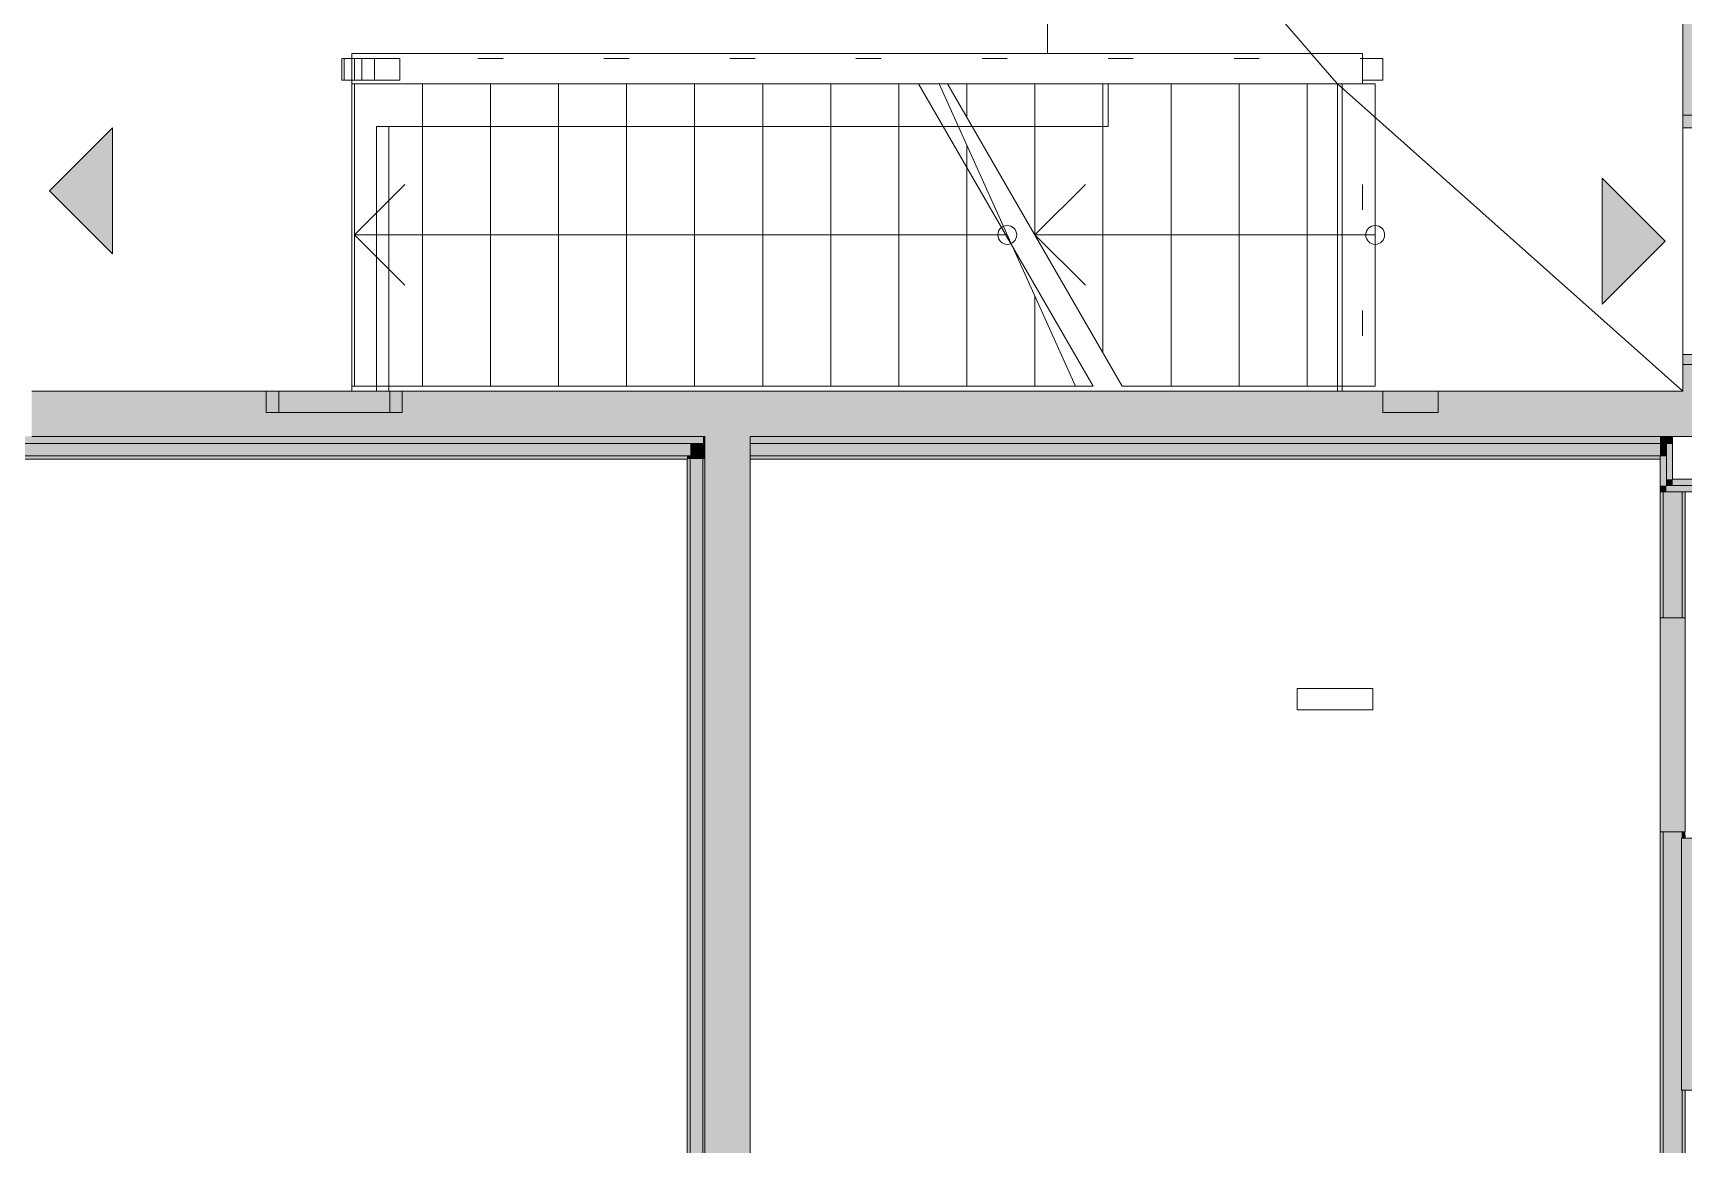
# Model space of a CAD drawing. Header units: metres. Extents: x -3 to 171, y -23 to 41.
# Drawn here: x 140.22 to 146.77, y 23.7 to 28.11 of the extents above; entities that cross this region are included whole.
import ezdxf

# ---------------------------------------------------------------- set-up
doc = ezdxf.new("R2010")
doc.units = ezdxf.units.M
doc.header["$MEASUREMENT"] = 0
doc.set_wipeout_variables(frame=1)
doc.linetypes.add('UNSICHTBAR', pattern=[0.4, 0, -0.4])
doc.linetypes.add('Wipeout_Contour', pattern=[1, 0, -1])
for name, color, linetype in [('120 Wand Innen tragend', 7, 'Continuous'), ('130 Wand Innen', 7, 'Continuous'), ('150 Stütze', 7, 'Continuous'), ('170 Schachtwände', 7, 'Continuous'), ('230 Decke abgehaengt', 7, 'Continuous'), ('410 Treppe', 7, 'Continuous'), ('450 Absturzsicherung', 7, 'Continuous'), ('815 Raumbegrenzung', 7, 'Continuous'), ('905 VP Beschriftung Übersicht.Übersicht', 7, 'Continuous')]:
    doc.layers.add(name, color=color, linetype=linetype)
doc.linetypes.add('Grenze Grundstück', pattern='A,0,[1,415_260415_PP_VA_1_7 1 DG1.Shx,S=0.00031746,R=0,X=0,Y=0],-0.04,0', length=0.04)

# ---------------------------------------------------------------- blocks, each defined once
blk = doc.blocks.new('Dachfläche_3_2', base_point=(145.4128, 26.6852))
at = {"layer": '410 Treppe', "color": 7, "linetype": 'Grenze Grundstück', "lineweight": 13, "ltscale": 200, "flags": 128}
for points in [[(144.4842, 27.9252), (145.4128, 27.9252)], [(144.4842, 27.7352), (144.4842, 27.9252)], [(145.4128, 27.9252), (145.4128, 26.6852)], [(141.6302, 27.7352), (141.5819, 27.7352)], [(141.5819, 27.7352), (141.5819, 26.6852)], [(141.6302, 27.7352), (144.4842, 27.7352)], [(141.6302, 26.6852), (141.6302, 27.7352)], [(141.5819, 26.6852), (141.6302, 26.6852)], [(145.4128, 26.6852), (141.6302, 26.6852)]]:
    blk.add_lwpolyline(points, dxfattribs=at)
blk = doc.blocks.new('Decke_11_2', base_point=(144.2442, 27.9052))
at = {"layer": '230 Decke abgehaengt', "color": 8, "linetype": 'Grenze Grundstück', "lineweight": 13, "ltscale": 200, "flags": 128}
blk.add_lwpolyline([(144.2442, 27.9052), (145.3942, 27.9052), (145.3942, 26.6852), (146.7642, 26.6852), (146.7642, 29.2352), (144.2442, 29.2352)], close=True, dxfattribs=at)
blk = doc.blocks.new('Decke_18_2', base_point=(145.3542, 27.9202))
at = {"layer": '410 Treppe', "color": 255, "linetype": 'Continuous', "lineweight": 0, "flags": 128}
blk.add_lwpolyline([(145.3542, 27.9202), (145.5442, 27.9202), (145.5742, 27.9202), (145.5742, 28.0052), (145.3542, 28.0052)], close=True, dxfattribs=at)
blk = doc.blocks.new('Decke_19_2', base_point=(145.2342, 25.4202))
at = {"layer": '410 Treppe', "color": 255, "linetype": 'Continuous', "lineweight": 0, "flags": 128}
blk.add_lwpolyline([(145.2342, 25.4202), (145.4242, 25.4202), (145.5342, 25.4202), (145.5342, 25.5052), (145.2342, 25.5052)], close=True, dxfattribs=at)
blk = doc.blocks.new('Decke_20_2', base_point=(145.5742, 26.6852))
at = {"layer": '410 Treppe', "color": 255, "linetype": 'Continuous', "lineweight": 0, "flags": 128}
blk.add_lwpolyline([(145.5742, 26.6852), (145.7642, 26.6852), (145.7942, 26.6852), (145.7942, 26.6002), (145.5742, 26.6002)], close=True, dxfattribs=at)
blk = doc.blocks.new('Decke_23_2', base_point=(145.4442, 27.9202))
at = {"layer": '410 Treppe', "color": 255, "linetype": 'Continuous', "lineweight": 0, "flags": 128}
blk.add_lwpolyline([(145.4442, 27.9202), (145.4642, 27.9202), (145.4942, 27.9202), (145.4942, 27.9627), (145.4442, 27.9627)], close=True, dxfattribs=at)
blk = doc.blocks.new('Decke_24_2', base_point=(145.3942, 27.9202))
at = {"layer": '410 Treppe', "color": 255, "linetype": 'Continuous', "lineweight": 0, "flags": 128}
blk.add_lwpolyline([(145.3942, 27.9202), (145.4942, 27.9202), (145.4942, 28.0052), (145.3942, 28.0052)], close=True, dxfattribs=at)
blk = doc.blocks.new('Wand_23_2', base_point=(139.9642, 26.4152))
at = {"layer": '120 Wand Innen tragend', "linetype": 'Continuous', "lineweight": 0, "true_color": 0x000000}
for points in [[(142.8842, 26.6852), (140.2142, 26.6852), (140.2142, 26.5052), (142.8842, 26.5052)], [(143.0642, 26.6852), (142.8842, 26.6852), (142.8842, 26.5052), (143.0642, 26.5052)], [(143.0642, 26.5052), (146.6742, 26.5052), (146.6742, 26.6852), (143.0642, 26.6852)], [(142.8267, 26.4777), (140.0267, 26.4777), (140.0267, 26.4277), (142.8267, 26.4277)], [(142.8767, 26.4777), (142.8267, 26.4777), (142.8267, 26.4277), (142.8767, 26.4277)], [(143.0642, 26.4277), (146.6742, 26.4277), (146.6742, 26.4777), (143.0642, 26.4777)], [(146.6992, 26.4277), (146.6992, 26.4777), (146.6742, 26.4777), (146.6742, 26.4277)], [(142.8142, 26.4277), (139.9767, 26.4277), (139.9767, 26.4152), (142.8142, 26.4152)], [(142.8267, 26.4277), (142.8142, 26.4277), (142.8142, 26.4152), (142.8267, 26.4152)], [(143.0642, 26.4152), (146.6742, 26.4152), (146.6742, 26.4277), (143.0642, 26.4277)]]:
    blk.add_hatch(color=18, dxfattribs=at).paths.add_polyline_path(points)
at = {"layer": '120 Wand Innen tragend', "linetype": 'Continuous', "lineweight": 0, "true_color": 0xffffff}
for points in [[(142.8767, 26.5052), (140.0475, 26.5052), (140.0342, 26.4908), (140.0342, 26.4777), (142.8767, 26.4777)], [(142.8842, 26.5052), (142.8767, 26.5052), (142.8767, 26.4777), (142.8842, 26.4777)], [(143.0642, 26.4777), (146.6742, 26.4777), (146.6742, 26.5052), (143.0642, 26.5052)], [(146.6992, 26.4777), (146.6992, 26.5052), (146.6742, 26.5052), (146.6742, 26.4777)], [(146.7242, 26.4777), (146.7242, 26.5052), (146.6992, 26.5052), (146.6992, 26.4777)]]:
    blk.add_hatch(color=7, dxfattribs=at).paths.add_polyline_path(points)
at = {"layer": '120 Wand Innen tragend', "color": 7, "linetype": 'Continuous', "lineweight": 13}
for p, q in [((140.0342, 26.4777), (142.8767, 26.4777)), ((142.8767, 26.4777), (142.8767, 26.4277)), ((143.0642, 26.4777), (146.6742, 26.4777)), ((140.0267, 26.4277), (142.8267, 26.4277)), ((142.8267, 26.4277), (142.8267, 26.4152)), ((143.0642, 26.4277), (146.6742, 26.4277))]:
    blk.add_line(p, q, dxfattribs=at)
at = {"layer": '120 Wand Innen tragend', "color": 7, "linetype": 'Continuous', "lineweight": 18}
for p, q in [((140.2142, 26.5052), (142.8842, 26.5052)), ((142.8842, 26.5052), (142.8842, 26.4777)), ((143.0642, 26.4777), (143.0642, 26.5052)), ((143.0642, 26.5052), (146.6742, 26.5052)), ((143.0642, 26.4277), (143.0642, 26.4777)), ((143.0642, 26.4152), (143.0642, 26.4277))]:
    blk.add_line(p, q, dxfattribs=at)
at = {"layer": '120 Wand Innen tragend', "color": 7, "linetype": 'Continuous', "lineweight": 18, "flags": 128}
blk.add_lwpolyline([(146.6742, 26.6852), (140.2142, 26.6852)], dxfattribs=at)
at = {"layer": '120 Wand Innen tragend', "color": 7, "linetype": 'Continuous', "lineweight": 13, "flags": 128}
for points in [[(139.9642, 26.4152), (142.8142, 26.4152)], [(143.0642, 26.4152), (146.6742, 26.4152)], [(146.6742, 26.4152), (146.6742, 26.4277)]]:
    blk.add_lwpolyline(points, dxfattribs=at)
at = {"layer": '170 Schachtwände', "color": 7, "linetype": 'Continuous', "lineweight": 13}
for p, q in [((146.6742, 26.4777), (146.6992, 26.4777)), ((146.6992, 26.4777), (146.7242, 26.4777)), ((146.6742, 26.4277), (146.6992, 26.4277))]:
    blk.add_line(p, q, dxfattribs=at)
at = {"layer": '170 Schachtwände', "color": 7, "linetype": 'Continuous', "lineweight": 18}
for p, q in [((146.6992, 26.4277), (146.6992, 26.4777)), ((146.7242, 26.4777), (146.7242, 26.5052))]:
    blk.add_line(p, q, dxfattribs=at)
blk = doc.blocks.new('Metall Zargentür Typ3 27[3]_2', base_point=(133.3792, 35.4602))
at = {"layer": '120 Wand Innen tragend', "linetype": 'Continuous', "lineweight": 0, "true_color": 0xffffff}
for points in [[(147.0142, 27.7802), (146.7642, 27.7802), (146.7642, 27.7302), (147.0142, 27.7302)], [(146.7642, 26.7902), (147.0142, 26.7902), (147.0142, 26.8302), (146.7642, 26.8302)]]:
    blk.add_hatch(color=7, dxfattribs=at).paths.add_polyline_path(points)
at = {"layer": '120 Wand Innen tragend', "color": 7, "linetype": 'UNSICHTBAR', "lineweight": 13}
for p, q in [((146.7642, 26.7902), (146.7642, 27.7802)), ((147.0142, 26.7902), (147.0142, 27.7802))]:
    blk.add_line(p, q, dxfattribs=at)
at = {"layer": '120 Wand Innen tragend', "color": 7, "linetype": 'Continuous', "lineweight": 13}
for p, q in [((146.7642, 27.7302), (146.7642, 27.7802)), ((146.7642, 27.7802), (147.0142, 27.7802)), ((146.9442, 27.7802), (146.9517, 27.7802)), ((146.9442, 27.7802), (146.9517, 27.7802)), ((146.9517, 27.7802), (147.0017, 27.7802)), ((146.9517, 27.7802), (147.0017, 27.7802)), ((147.0017, 27.7802), (147.0142, 27.7802)), ((147.0017, 27.7802), (147.0142, 27.7802)), ((147.0142, 27.7802), (147.0142, 27.7302)), ((147.0142, 27.7302), (146.7642, 27.7302)), ((146.7642, 26.7902), (146.7642, 26.8302)), ((146.7642, 26.8302), (147.0142, 26.8302)), ((147.0142, 26.7902), (146.7642, 26.7902)), ((146.9442, 26.7902), (146.9517, 26.7902)), ((146.9442, 26.7902), (146.9517, 26.7902)), ((146.9517, 26.7902), (147.0017, 26.7902)), ((146.9517, 26.7902), (147.0017, 26.7902)), ((147.0017, 26.7902), (147.0142, 26.7902)), ((147.0017, 26.7902), (147.0142, 26.7902)), ((147.0142, 26.8302), (147.0142, 26.7902))]:
    blk.add_line(p, q, dxfattribs=at)
at = {"layer": '120 Wand Innen tragend', "color": 7, "linetype": 'Continuous', "lineweight": 18}
for p, q in [((146.7642, 27.7802), (146.9442, 27.7802)), ((146.7642, 27.7802), (146.9442, 27.7802)), ((146.7642, 26.7902), (146.9442, 26.7902)), ((146.7642, 26.7902), (146.9442, 26.7902))]:
    blk.add_line(p, q, dxfattribs=at)
at = {"layer": '120 Wand Innen tragend', "color": 8, "linetype": 'Continuous', "lineweight": 0}
blk.add_line((147.0142, 27.7452), (147.9442, 27.7452), dxfattribs=at)
blk.add_arc((147.0142, 27.7452), 0.93, 270, 0, dxfattribs=at)
blk = doc.blocks.new('Wand_24_2', base_point=(147.0142, 26.5052))
at = {"layer": '120 Wand Innen tragend', "linetype": 'Continuous', "lineweight": 0, "true_color": 0x000000}
for points in [[(146.7642, 27.7802), (146.9442, 27.7802), (146.9442, 29.2352), (146.7642, 29.2352)], [(146.9517, 29.2352), (146.9517, 27.7802), (147.0017, 27.7802), (147.0017, 29.2352)], [(147.0017, 29.2352), (147.0017, 27.7802), (147.0142, 27.7802), (147.0142, 29.2352)], [(146.7642, 26.6852), (146.9442, 26.6852), (146.9442, 26.7902), (146.7642, 26.7902)], [(146.9517, 26.5502), (147.0017, 26.5142), (147.0017, 26.7902), (146.9517, 26.7902)], [(147.0017, 26.5142), (147.0142, 26.5052), (147.0142, 26.7902), (147.0017, 26.7902)], [(146.7642, 26.5052), (146.9442, 26.5052), (146.9442, 26.5556), (146.7642, 26.6852)], [(146.7642, 26.6852), (146.9442, 26.5556), (146.9442, 26.6852)], [(147.0017, 26.5142), (146.9517, 26.5502), (146.9517, 26.5052), (147.0017, 26.5052)], [(147.0017, 26.5142), (147.0017, 26.5052), (147.0142, 26.5052)]]:
    blk.add_hatch(color=18, dxfattribs=at).paths.add_polyline_path(points)
at = {"layer": '120 Wand Innen tragend', "linetype": 'Continuous', "lineweight": 0, "true_color": 0xffffff}
for points in [[(146.9442, 29.2352), (146.9442, 27.7802), (146.9517, 27.7802), (146.9517, 29.2352)], [(146.9442, 26.5556), (146.9517, 26.5502), (146.9517, 26.7902), (146.9442, 26.7902)], [(146.9517, 26.5502), (146.9442, 26.5556), (146.9442, 26.5052), (146.9517, 26.5052)]]:
    blk.add_hatch(color=7, dxfattribs=at).paths.add_polyline_path(points)
at = {"layer": '120 Wand Innen tragend', "color": 7, "linetype": 'Continuous', "lineweight": 18}
for p, q in [((146.9442, 27.7802), (146.9442, 29.2352)), ((146.7642, 27.7802), (146.9442, 27.7802)), ((146.7642, 26.7902), (146.9442, 26.7902)), ((146.9442, 26.6852), (146.9442, 26.7902)), ((146.9442, 26.5556), (146.9442, 26.6852)), ((146.9442, 26.5556), (146.9442, 26.5052))]:
    blk.add_line(p, q, dxfattribs=at)
at = {"layer": '120 Wand Innen tragend', "color": 7, "linetype": 'Continuous', "lineweight": 13}
for p, q in [((146.9517, 27.7802), (146.9517, 29.2352)), ((147.0017, 27.7802), (147.0017, 29.2352)), ((146.9442, 27.7802), (146.9517, 27.7802)), ((146.9517, 27.7802), (147.0017, 27.7802)), ((147.0017, 27.7802), (147.0142, 27.7802)), ((146.9442, 26.7902), (146.9517, 26.7902)), ((146.9517, 26.5502), (146.9517, 26.7902)), ((146.9517, 26.7902), (147.0017, 26.7902)), ((147.0017, 26.5142), (147.0017, 26.7902)), ((147.0017, 26.7902), (147.0142, 26.7902)), ((146.9517, 26.5502), (146.9517, 26.5052)), ((147.0017, 26.5142), (147.0017, 26.5052))]:
    blk.add_line(p, q, dxfattribs=at)
at = {"layer": '120 Wand Innen tragend', "color": 7, "linetype": 'Continuous', "lineweight": 18, "flags": 128}
for points in [[(146.7642, 29.2352), (146.7642, 27.7802)], [(146.7642, 26.7902), (146.7642, 26.6852)], [(146.9442, 26.5052), (146.7642, 26.5052)]]:
    blk.add_lwpolyline(points, dxfattribs=at)
at = {"layer": '120 Wand Innen tragend', "color": 7, "linetype": 'Continuous', "lineweight": 13, "flags": 128}
for points in [[(146.9517, 29.2352), (146.9442, 29.2352)], [(147.0017, 29.2352), (146.9517, 29.2352)], [(147.0142, 29.2352), (147.0017, 29.2352)], [(147.0142, 27.7802), (147.0142, 29.2352)], [(147.0142, 26.5052), (147.0142, 26.7902)], [(146.9517, 26.5052), (146.9442, 26.5052)], [(147.0017, 26.5052), (146.9517, 26.5052)], [(147.0142, 26.5052), (147.0017, 26.5052)]]:
    blk.add_lwpolyline(points, dxfattribs=at)
at = {"layer": '120 Wand Innen tragend', "color": 7, "linetype": 'Continuous', "lineweight": 13}
blk.add_blockref('Metall Zargentür Typ3 27[3]_2', (133.3792, 35.4602), dxfattribs=at)
blk = doc.blocks.new('Wand_25_2', base_point=(142.8142, 20.4602))
at = {"layer": '120 Wand Innen tragend', "linetype": 'Continuous', "lineweight": 0, "true_color": 0xffffff}
for points in [[(142.8842, 26.4777), (142.8767, 26.4777), (142.8767, 26.4277), (142.8842, 26.4277)], [(142.8842, 26.4277), (142.8767, 26.4277), (142.8767, 26.4152), (142.8842, 26.4152)], [(142.8767, 26.4152), (142.8767, 20.7702), (142.8842, 20.7702), (142.8842, 26.4152)]]:
    blk.add_hatch(color=7, dxfattribs=at).paths.add_polyline_path(points)
at = {"layer": '120 Wand Innen tragend', "linetype": 'Continuous', "lineweight": 0, "true_color": 0x000000}
for points in [[(143.0642, 26.5052), (142.8842, 26.5052), (142.8842, 26.4777), (143.0642, 26.4777)], [(143.0642, 26.4777), (142.8842, 26.4777), (142.8842, 26.4277), (143.0642, 26.4277)], [(142.8142, 26.4152), (142.8142, 20.7702), (142.8267, 20.7702), (142.8267, 26.4152)], [(142.8767, 26.4277), (142.8267, 26.4277), (142.8267, 26.4152), (142.8767, 26.4152)], [(142.8267, 26.4152), (142.8267, 20.7702), (142.8767, 20.7702), (142.8767, 26.4152)], [(143.0642, 26.4277), (142.8842, 26.4277), (142.8842, 26.4152), (143.0642, 26.4152)], [(142.8842, 26.4152), (142.8842, 20.7702), (143.0642, 20.7702), (143.0642, 26.4152)]]:
    blk.add_hatch(color=18, dxfattribs=at).paths.add_polyline_path(points)
at = {"layer": '120 Wand Innen tragend', "color": 7, "linetype": 'Continuous', "lineweight": 13}
for p, q in [((142.8767, 26.4777), (142.8767, 26.4277)), ((142.8267, 26.4277), (142.8267, 26.4152)), ((142.8267, 26.4152), (142.8267, 20.7702)), ((142.8767, 26.4277), (142.8767, 26.4152)), ((142.8767, 26.4152), (142.8767, 20.7702))]:
    blk.add_line(p, q, dxfattribs=at)
at = {"layer": '120 Wand Innen tragend', "color": 7, "linetype": 'Continuous', "lineweight": 18}
for p, q in [((142.8842, 26.5052), (142.8842, 26.4777)), ((142.8842, 26.4777), (142.8842, 26.4277)), ((143.0642, 26.4777), (143.0642, 26.5052)), ((143.0642, 26.4277), (143.0642, 26.4777)), ((142.8842, 26.4277), (142.8842, 26.4152)), ((142.8842, 26.4152), (142.8842, 20.7702)), ((143.0642, 26.4152), (143.0642, 26.4277))]:
    blk.add_line(p, q, dxfattribs=at)
at = {"layer": '120 Wand Innen tragend', "color": 7, "linetype": 'Continuous', "lineweight": 13, "flags": 128}
for points in [[(142.8142, 26.4152), (142.8142, 20.7702)], [(142.8142, 20.7702), (142.8267, 20.7702)], [(142.8267, 20.7702), (142.8767, 20.7702)], [(142.8767, 20.7702), (142.8842, 20.7702)]]:
    blk.add_lwpolyline(points, dxfattribs=at)
at = {"layer": '120 Wand Innen tragend', "color": 7, "linetype": 'Continuous', "lineweight": 18, "flags": 128}
blk.add_lwpolyline([(143.0642, 20.7702), (143.0642, 26.4152)], dxfattribs=at)
blk = doc.blocks.new('Wand_85_2', base_point=(146.6742, 26.2852))
at = {"layer": '170 Schachtwände', "linetype": 'Continuous', "lineweight": 0, "true_color": 0x000000}
for points in [[(146.6992, 26.3352), (146.6992, 26.3102), (146.7242, 26.3352)], [(146.7242, 26.3352), (146.6992, 26.3102), (146.7242, 26.3102)], [(146.9642, 26.3352), (146.7242, 26.3352), (146.7242, 26.3102), (146.9642, 26.3102)], [(146.6742, 26.3102), (146.6742, 26.2852), (146.6992, 26.3102)], [(146.6992, 26.3102), (146.6742, 26.2852), (146.6992, 26.2852)], [(146.9892, 26.3102), (146.6992, 26.3102), (146.6992, 26.2852), (146.9892, 26.2852)]]:
    blk.add_hatch(color=18, dxfattribs=at).paths.add_polyline_path(points)
at = {"layer": '170 Schachtwände', "color": 7, "linetype": 'Continuous', "lineweight": 18}
for p, q in [((146.6992, 26.3102), (146.7242, 26.3102)), ((146.7242, 26.3102), (146.9642, 26.3102)), ((146.9642, 26.3102), (146.9892, 26.3102))]:
    blk.add_line(p, q, dxfattribs=at)
at = {"layer": '170 Schachtwände', "color": 7, "linetype": 'Continuous', "lineweight": 18, "flags": 128}
for points in [[(146.9642, 26.3352), (146.7242, 26.3352)], [(146.6742, 26.2852), (146.6742, 26.3102)], [(146.6742, 26.2852), (146.9892, 26.2852)]]:
    blk.add_lwpolyline(points, dxfattribs=at)
blk = doc.blocks.new('Wand_86_2', base_point=(146.6742, 26.2852))
at = {"layer": '170 Schachtwände', "linetype": 'Continuous', "lineweight": 0, "true_color": 0x000000}
for points in [[(146.7242, 26.3352), (146.7242, 26.4777), (146.6992, 26.4777), (146.6992, 26.3352)], [(146.6992, 26.3102), (146.6992, 26.4277), (146.6742, 26.4277), (146.6742, 26.3102)]]:
    blk.add_hatch(color=18, dxfattribs=at).paths.add_polyline_path(points)
at = {"layer": '170 Schachtwände', "color": 7, "linetype": 'Continuous', "lineweight": 18}
for p, q in [((146.6992, 26.5052), (146.6742, 26.5052)), ((146.7242, 26.5052), (146.6992, 26.5052)), ((146.6992, 26.4277), (146.6992, 26.4777)), ((146.6992, 26.4277), (146.6992, 26.3352)), ((146.6992, 26.3352), (146.6992, 26.3102))]:
    blk.add_line(p, q, dxfattribs=at)
at = {"layer": '170 Schachtwände', "color": 7, "linetype": 'Continuous', "lineweight": 13}
for p, q in [((146.6992, 26.4777), (146.7242, 26.4777)), ((146.6742, 26.4277), (146.6992, 26.4277))]:
    blk.add_line(p, q, dxfattribs=at)
at = {"layer": '170 Schachtwände', "color": 7, "linetype": 'Continuous', "lineweight": 18, "flags": 128}
for points in [[(146.7242, 26.3352), (146.7242, 26.5052)], [(146.6742, 26.4277), (146.6742, 26.3102)]]:
    blk.add_lwpolyline(points, dxfattribs=at)
blk = doc.blocks.new('Wand_90_2', base_point=(145.4942, 27.9052))
at = {"color": 254, "linetype": 'Wipeout_Contour', "lineweight": 0, "ltscale": 584.790443}
blk.add_wipeout([(145.4942, 28.0252), (141.4842, 28.0252), (141.4842, 27.9952), (145.4942, 27.9952)], dxfattribs=at).dxf.layer = '450 Absturzsicherung'
at = {"color": 254, "linetype": 'Wipeout_Contour', "lineweight": 0, "ltscale": 584.72158}
blk.add_wipeout([(141.4842, 27.9052), (145.4942, 27.9052), (145.4942, 27.9352), (141.4842, 27.9352)], dxfattribs=at).dxf.layer = '450 Absturzsicherung'
at = {"color": 254, "linetype": 'Wipeout_Contour', "lineweight": 0, "ltscale": 584.775145}
blk.add_wipeout([(145.4942, 27.9952), (141.4842, 27.9952), (141.4842, 27.9852), (145.4942, 27.9852)], dxfattribs=at).dxf.layer = '450 Absturzsicherung'
at = {"color": 254, "linetype": 'Wipeout_Contour', "lineweight": 0, "ltscale": 584.736887}
blk.add_wipeout([(141.4842, 27.9352), (145.4942, 27.9352), (145.4942, 27.9452), (141.4842, 27.9452)], dxfattribs=at).dxf.layer = '450 Absturzsicherung'
at = {"layer": '450 Absturzsicherung', "color": 7, "linetype": 'Continuous', "lineweight": 18, "flags": 128}
for points in [[(145.4942, 28.0252), (141.4842, 28.0252)], [(141.4842, 27.9052), (145.4942, 27.9052)]]:
    blk.add_lwpolyline(points, dxfattribs=at)
at = {"color": 254, "linetype": 'Wipeout_Contour', "lineweight": 0, "ltscale": 584.755974}
blk.add_wipeout([(141.4842, 27.9452), (145.4942, 27.9452), (145.4942, 27.9852), (141.4842, 27.9852)], dxfattribs=at).dxf.layer = '450 Absturzsicherung'
at = {"layer": '450 Absturzsicherung', "color": 7, "linetype": 'Continuous', "lineweight": 18, "flags": 128}
for points in [[(141.4842, 27.9952), (141.4842, 28.0252)], [(141.4842, 27.9852), (141.4842, 27.9952)], [(141.4842, 27.9452), (141.4842, 27.9852)], [(145.4942, 27.9952), (145.4942, 28.0252)], [(145.4942, 27.9852), (145.4942, 27.9952)], [(145.4942, 27.9452), (145.4942, 27.9852)], [(141.4842, 27.9352), (141.4842, 27.9452)], [(141.4842, 27.9052), (141.4842, 27.9352)], [(145.4942, 27.9352), (145.4942, 27.9452)], [(145.4942, 27.9052), (145.4942, 27.9352)]]:
    blk.add_lwpolyline(points, dxfattribs=at)
blk = doc.blocks.new('Einfache Türöffnung[20]_2', base_point=(133.3792, 35.4602))
at = {"layer": '130 Wand Innen', "color": 7, "linetype": 'Continuous', "lineweight": 18}
for p, q in [((146.6867, 25.7852), (146.6742, 25.7852)), ((146.7617, 25.7852), (146.6867, 25.7852)), ((146.7742, 25.7852), (146.7617, 25.7852)), ((146.6867, 24.9352), (146.6742, 24.9352)), ((146.7617, 24.9352), (146.6867, 24.9352)), ((146.7742, 24.9352), (146.7617, 24.9352))]:
    blk.add_line(p, q, dxfattribs=at)
at = {"layer": '130 Wand Innen', "color": 7, "linetype": 'Grenze Grundstück', "lineweight": 13, "ltscale": 200}
for p, q in [((146.6742, 25.7852), (146.6742, 24.9352)), ((146.7742, 25.7852), (146.7742, 24.9352))]:
    blk.add_line(p, q, dxfattribs=at)
blk = doc.blocks.new('Wand_104_2', base_point=(146.7742, 26.2852))
at = {"layer": '130 Wand Innen', "linetype": 'Continuous', "lineweight": 0, "true_color": 0x000000}
for points in [[(146.6742, 26.2852), (146.6742, 25.7852), (146.6867, 25.7852), (146.6867, 26.2852)], [(146.6867, 26.2852), (146.6867, 25.7852), (146.7617, 25.7852), (146.7617, 26.2852)], [(146.7617, 25.7852), (146.7742, 25.7852), (146.7742, 26.2852), (146.7617, 26.2852)], [(146.6742, 20.7702), (146.6867, 20.7702), (146.6867, 24.9352), (146.6742, 24.9352)], [(146.6867, 20.7702), (146.7617, 20.7702), (146.7617, 23.9102), (146.7592, 23.9102), (146.7592, 24.9102), (146.7617, 24.9102), (146.7617, 24.9352), (146.6867, 24.9352)], [(146.7617, 24.9352), (146.7617, 24.9102), (146.7742, 24.9102), (146.7742, 24.9352)], [(146.7617, 20.7702), (146.7742, 20.7702), (146.7742, 23.9102), (146.7617, 23.9102)]]:
    blk.add_hatch(color=18, dxfattribs=at).paths.add_polyline_path(points)
at = {"layer": '130 Wand Innen', "linetype": 'Continuous', "lineweight": 13, "true_color": 0xe8e2dc}
blk.add_hatch(color=254, dxfattribs=at).paths.add_polyline_path([(146.7742, 24.9352), (146.7742, 25.7852), (146.6742, 25.7852), (146.6742, 24.9352)])
at = {"layer": '130 Wand Innen', "color": 7, "linetype": 'Continuous', "lineweight": 18}
for p, q in [((146.6867, 26.2852), (146.6867, 25.7852)), ((146.7617, 25.7852), (146.7617, 26.2852)), ((146.6867, 25.7852), (146.6742, 25.7852)), ((146.7617, 25.7852), (146.6867, 25.7852)), ((146.7742, 25.7852), (146.7617, 25.7852)), ((146.6867, 24.9352), (146.6742, 24.9352)), ((146.6867, 24.9352), (146.6867, 20.7702)), ((146.7617, 24.9352), (146.6867, 24.9352)), ((146.7617, 24.9102), (146.7617, 24.9352)), ((146.7742, 24.9352), (146.7617, 24.9352)), ((146.7617, 20.7702), (146.7617, 23.9102))]:
    blk.add_line(p, q, dxfattribs=at)
at = {"layer": '130 Wand Innen', "color": 7, "linetype": 'Continuous', "lineweight": 18, "flags": 128}
for points in [[(146.6742, 26.2852), (146.6742, 25.7852)], [(146.7742, 26.2852), (146.6742, 26.2852)], [(146.7742, 25.7852), (146.7742, 26.2852)], [(146.6742, 24.9352), (146.6742, 20.7702)], [(146.7742, 24.9102), (146.7742, 24.9227)], [(146.7742, 20.7702), (146.7742, 23.9102)], [(146.6742, 20.7702), (146.7742, 20.7702)]]:
    blk.add_lwpolyline(points, dxfattribs=at)
at = {"layer": '130 Wand Innen', "color": 7, "linetype": 'Continuous', "lineweight": 13}
blk.add_blockref('Einfache Türöffnung[20]_2', (133.3792, 35.4602), dxfattribs=at)
blk = doc.blocks.new('Wand_116_2', base_point=(145.4942, 27.9052))
at = {"color": 254, "linetype": 'Wipeout_Contour', "lineweight": 0, "ltscale": 584.790443}
blk.add_wipeout([(145.4942, 28.0252), (141.4842, 28.0252), (141.4842, 27.9952), (145.4942, 27.9952)], dxfattribs=at).dxf.layer = '450 Absturzsicherung'
at = {"color": 254, "linetype": 'Wipeout_Contour', "lineweight": 0, "ltscale": 584.72158}
blk.add_wipeout([(141.4842, 27.9052), (145.4942, 27.9052), (145.4942, 27.9352), (141.4842, 27.9352)], dxfattribs=at).dxf.layer = '450 Absturzsicherung'
at = {"color": 254, "linetype": 'Wipeout_Contour', "lineweight": 0, "ltscale": 584.775145}
blk.add_wipeout([(145.4942, 27.9952), (141.4842, 27.9952), (141.4842, 27.9852), (145.4942, 27.9852)], dxfattribs=at).dxf.layer = '450 Absturzsicherung'
at = {"color": 254, "linetype": 'Wipeout_Contour', "lineweight": 0, "ltscale": 584.736887}
blk.add_wipeout([(141.4842, 27.9352), (145.4942, 27.9352), (145.4942, 27.9452), (141.4842, 27.9452)], dxfattribs=at).dxf.layer = '450 Absturzsicherung'
at = {"layer": '450 Absturzsicherung', "color": 7, "linetype": 'Continuous', "lineweight": 18, "flags": 128}
for points in [[(145.4942, 28.0252), (141.4842, 28.0252)], [(141.4842, 27.9052), (145.4942, 27.9052)]]:
    blk.add_lwpolyline(points, dxfattribs=at)
at = {"color": 254, "linetype": 'Wipeout_Contour', "lineweight": 0, "ltscale": 584.755974}
blk.add_wipeout([(141.4842, 27.9452), (145.4942, 27.9452), (145.4942, 27.9852), (141.4842, 27.9852)], dxfattribs=at).dxf.layer = '450 Absturzsicherung'
at = {"layer": '450 Absturzsicherung', "color": 7, "linetype": 'Continuous', "lineweight": 18, "flags": 128}
for points in [[(141.4842, 27.9952), (141.4842, 28.0252)], [(141.4842, 27.9852), (141.4842, 27.9952)], [(141.4842, 27.9452), (141.4842, 27.9852)], [(145.4942, 27.9952), (145.4942, 28.0252)], [(145.4942, 27.9852), (145.4942, 27.9952)], [(145.4942, 27.9452), (145.4942, 27.9852)], [(141.4842, 27.9352), (141.4842, 27.9452)], [(141.4842, 27.9052), (141.4842, 27.9352)], [(145.4942, 27.9352), (145.4942, 27.9452)], [(145.4942, 27.9052), (145.4942, 27.9352)]]:
    blk.add_lwpolyline(points, dxfattribs=at)
blk = doc.blocks.new('Wand_126_2', base_point=(146.6742, 26.5052))
at = {"layer": '120 Wand Innen tragend', "linetype": 'Continuous', "lineweight": 0, "true_color": 0x000000}
for points in [[(146.6992, 26.5952), (146.6742, 26.6852), (146.6742, 26.5052), (146.6992, 26.5052)], [(146.7642, 26.6852), (146.6742, 26.6852), (146.7242, 26.5052), (146.7642, 26.5052)], [(146.7242, 26.5052), (146.6992, 26.5952), (146.6992, 26.5052)]]:
    blk.add_hatch(color=18, dxfattribs=at).paths.add_polyline_path(points)
at = {"layer": '120 Wand Innen tragend', "color": 7, "linetype": 'Continuous', "lineweight": 18, "flags": 128}
for points in [[(146.7642, 26.6852), (146.6742, 26.6852)], [(146.7242, 26.5052), (146.7642, 26.5052)]]:
    blk.add_lwpolyline(points, dxfattribs=at)
at = {"layer": '170 Schachtwände', "color": 7, "linetype": 'Continuous', "lineweight": 18}
for p, q in [((146.6992, 26.5052), (146.6742, 26.5052)), ((146.7242, 26.5052), (146.6992, 26.5052))]:
    blk.add_line(p, q, dxfattribs=at)
blk = doc.blocks.new('Stütze_1_2', base_point=(146.8492, 24.4102))
at = {"layer": '150 Stütze', "linetype": 'Continuous', "lineweight": 0, "true_color": 0x000000}
blk.add_hatch(color=18, dxfattribs=at).paths.add_polyline_path([(146.7592, 23.9102), (146.9392, 23.9102), (146.9392, 24.9102), (146.7592, 24.9102)])
at = {"layer": '150 Stütze', "color": 7, "linetype": 'Continuous', "lineweight": 18, "flags": 128}
blk.add_lwpolyline([(146.7592, 23.9102), (146.9392, 23.9102), (146.9392, 24.9102), (146.7592, 24.9102)], close=True, dxfattribs=at)
blk = doc.blocks.new('Decke_26_2', base_point=(141.4842, 27.9202))
at = {"layer": '410 Treppe', "color": 255, "linetype": 'Continuous', "lineweight": 0, "flags": 128}
blk.add_lwpolyline([(141.4842, 27.9202), (141.6742, 27.9202), (141.6742, 28.0052), (141.4542, 28.0052), (141.4542, 27.9202)], close=True, dxfattribs=at)
blk = doc.blocks.new('Decke_27_2', base_point=(141.4842, 27.9202))
at = {"layer": '410 Treppe', "color": 255, "linetype": 'Grenze Grundstück', "lineweight": 0, "ltscale": 200, "flags": 128}
blk.add_lwpolyline([(141.4842, 27.9202), (141.6742, 27.9202), (141.6742, 28.0052), (141.4542, 28.0052), (141.4542, 27.9202)], close=True, dxfattribs=at)
blk = doc.blocks.new('Decke_28_2', base_point=(141.4442, 26.6852))
at = {"layer": '410 Treppe', "color": 255, "linetype": 'Grenze Grundstück', "lineweight": 0, "ltscale": 200, "flags": 128}
blk.add_lwpolyline([(141.4442, 26.6852), (141.6342, 26.6852), (141.6342, 26.6002), (141.1442, 26.6002), (141.1442, 26.6852)], close=True, dxfattribs=at)
blk = doc.blocks.new('Decke_29_2', base_point=(141.4942, 26.6852))
at = {"layer": '410 Treppe', "color": 255, "linetype": 'Continuous', "lineweight": 0, "flags": 128}
blk.add_lwpolyline([(141.4942, 26.6852), (141.6842, 26.6852), (141.6842, 26.6002), (141.1942, 26.6002), (141.1942, 26.6852)], close=True, dxfattribs=at)
blk = doc.blocks.new('Decke_32_2', base_point=(141.4942, 27.9202))
at = {"layer": '410 Treppe', "color": 255, "linetype": 'Continuous', "lineweight": 0, "flags": 128}
blk.add_lwpolyline([(141.4942, 27.9202), (141.5742, 27.9202), (141.5742, 28.0052), (141.4942, 28.0052)], close=True, dxfattribs=at)
blk = doc.blocks.new('Decke_33_2', base_point=(141.4442, 27.9202))
at = {"layer": '410 Treppe', "color": 255, "linetype": 'Grenze Grundstück', "lineweight": 0, "ltscale": 200, "flags": 128}
blk.add_lwpolyline([(141.4442, 27.9202), (141.5242, 27.9202), (141.5242, 28.0052), (141.4442, 28.0052)], close=True, dxfattribs=at)
blk = doc.blocks.new('Treppe_1_2', base_point=(133.3792, 35.4602))
at = {"layer": '410 Treppe', "color": 7, "linetype": 'Continuous', "lineweight": 18}
for p, q in [((141.4942, 27.9052), (141.4842, 27.9052)), ((141.4842, 27.9052), (141.4842, 26.7052)), ((141.7642, 27.9052), (141.4942, 27.9052)), ((142.0342, 27.9052), (141.7642, 27.9052)), ((141.7642, 27.9052), (141.7642, 26.7052)), ((141.7642, 26.7052), (141.7642, 27.9052)), ((142.3042, 27.9052), (142.0342, 27.9052)), ((142.0342, 27.9052), (142.0342, 26.7052)), ((142.0342, 26.7052), (142.0342, 27.9052)), ((142.5742, 27.9052), (142.3042, 27.9052)), ((142.3042, 27.9052), (142.3042, 26.7052)), ((142.3042, 26.7052), (142.3042, 27.9052)), ((142.8442, 27.9052), (142.5742, 27.9052)), ((142.5742, 27.9052), (142.5742, 26.7052)), ((142.5742, 26.7052), (142.5742, 27.9052)), ((143.1142, 27.9052), (142.8442, 27.9052)), ((142.8442, 27.9052), (142.8442, 26.7052)), ((142.8442, 26.7052), (142.8442, 27.9052)), ((143.3842, 27.9052), (143.1142, 27.9052)), ((143.1142, 27.9052), (143.1142, 26.7052)), ((143.1142, 26.7052), (143.1142, 27.9052)), ((143.6542, 27.9052), (143.3842, 27.9052)), ((143.3842, 27.9052), (143.3842, 26.7052)), ((143.3842, 26.7052), (143.3842, 27.9052)), ((143.8145, 27.9052), (143.6542, 27.9052)), ((143.6542, 27.9052), (143.6542, 26.7052)), ((143.6542, 26.7052), (143.6542, 27.9052)), ((144.3545, 26.7052), (143.8145, 27.9052)), ((143.9242, 27.6616), (143.9242, 26.7052)), ((143.9242, 26.7052), (143.9242, 27.6616)), ((144.1942, 27.0616), (144.1942, 26.7052)), ((144.1942, 26.7052), (144.1942, 27.0616)), ((141.4842, 26.7052), (141.4942, 26.7052)), ((141.4942, 26.7052), (141.7642, 26.7052)), ((141.7642, 26.7052), (142.0342, 26.7052)), ((142.0342, 26.7052), (142.3042, 26.7052)), ((142.3042, 26.7052), (142.5742, 26.7052)), ((142.5742, 26.7052), (142.8442, 26.7052)), ((142.8442, 26.7052), (143.1142, 26.7052)), ((143.1142, 26.7052), (143.3842, 26.7052)), ((143.3842, 26.7052), (143.6542, 26.7052)), ((143.6542, 26.7052), (143.9242, 26.7052)), ((143.9242, 26.7052), (144.1942, 26.7052)), ((144.1942, 26.7052), (144.3545, 26.7052))]:
    blk.add_line(p, q, dxfattribs=at)
at = {"layer": '410 Treppe', "color": 7, "linetype": 'Continuous', "lineweight": 13}
for p, q in [((141.6942, 27.5052), (141.4942, 27.3052)), ((141.7642, 27.3052), (141.4942, 27.3052)), ((141.4942, 27.3052), (141.6942, 27.1052)), ((144.0845, 27.3052), (141.7642, 27.3052))]:
    blk.add_line(p, q, dxfattribs=at)
at = {"layer": '410 Treppe', "color": 7, "linetype": 'Continuous', "lineweight": 13, "flags": 128}
blk.add_lwpolyline([(144.0845, 27.3427, 1), (144.0845, 27.2677, 1)], format="xyb", close=True, dxfattribs=at)
blk = doc.blocks.new('Treppe_2_2', base_point=(133.3792, 35.4602))
at = {"layer": '410 Treppe', "color": 7, "linetype": 'Grenze Grundstück', "lineweight": 18, "ltscale": 200}
for p, q in [((143.7323, 27.9052), (141.4942, 27.9052)), ((141.4942, 27.9052), (141.4942, 26.7052)), ((144.4251, 26.7052), (143.7323, 27.9052)), ((141.4942, 26.7052), (144.4251, 26.7052))]:
    blk.add_line(p, q, dxfattribs=at)
at = {"layer": '410 Treppe', "color": 7, "linetype": 'Continuous', "lineweight": 18}
for p, q in [((143.9242, 27.9052), (143.8478, 27.9052)), ((144.5406, 26.7052), (143.8478, 27.9052)), ((144.1942, 27.9052), (143.9242, 27.9052)), ((143.9242, 27.9052), (143.9242, 27.7729)), ((143.9242, 27.7729), (143.9242, 27.9052)), ((144.4642, 27.9052), (144.1942, 27.9052)), ((144.1942, 27.9052), (144.1942, 27.3052)), ((144.1942, 27.3052), (144.1942, 27.9052)), ((144.7342, 27.9052), (144.4642, 27.9052)), ((144.4642, 27.9052), (144.4642, 26.8376)), ((144.4642, 26.8376), (144.4642, 27.9052)), ((145.0042, 27.9052), (144.7342, 27.9052)), ((144.7342, 27.9052), (144.7342, 26.7052)), ((144.7342, 26.7052), (144.7342, 27.9052)), ((145.2742, 27.9052), (145.0042, 27.9052)), ((145.0042, 27.9052), (145.0042, 26.7052)), ((145.0042, 26.7052), (145.0042, 27.9052)), ((145.5442, 27.9052), (145.2742, 27.9052)), ((145.2742, 27.9052), (145.2742, 26.7052)), ((145.2742, 26.7052), (145.2742, 27.9052)), ((145.5442, 26.7052), (145.5442, 27.9052)), ((144.5406, 26.7052), (144.7342, 26.7052)), ((144.7342, 26.7052), (145.0042, 26.7052)), ((145.0042, 26.7052), (145.2742, 26.7052)), ((145.2742, 26.7052), (145.5442, 26.7052))]:
    blk.add_line(p, q, dxfattribs=at)
at = {"layer": '410 Treppe', "color": 7, "linetype": 'Grenze Grundstück', "lineweight": 13, "ltscale": 200}
for p, q in [((141.6942, 27.5052), (141.4942, 27.3052)), ((141.7642, 27.3052), (141.4942, 27.3052)), ((141.4942, 27.3052), (141.6942, 27.1052)), ((144.0787, 27.3052), (141.7642, 27.3052))]:
    blk.add_line(p, q, dxfattribs=at)
at = {"layer": '410 Treppe', "color": 7, "linetype": 'Continuous', "lineweight": 13}
for p, q in [((144.3942, 27.5052), (144.1942, 27.3052)), ((145.2742, 27.3052), (144.1942, 27.3052)), ((144.1942, 27.3052), (144.3942, 27.1052)), ((145.5442, 27.3052), (145.2742, 27.3052))]:
    blk.add_line(p, q, dxfattribs=at)
at = {"layer": '410 Treppe', "color": 7, "linetype": 'Continuous', "lineweight": 13, "flags": 128}
blk.add_lwpolyline([(145.5442, 27.3427, 1), (145.5442, 27.2677, 1)], format="xyb", close=True, dxfattribs=at)

msp = doc.modelspace()

# ---------------------------------------------------------------- hatches: boundary and pattern name
at = {"layer": '905 VP Beschriftung Übersicht.Übersicht', "linetype": 'Continuous', "lineweight": 13}
for points in [[(140.5342, 27.2302), (140.2842, 27.4802), (140.5342, 27.7302)], [(146.4442, 27.0302), (146.6942, 27.2802), (146.4442, 27.5302)]]:
    msp.add_hatch(color=7, dxfattribs=at).paths.add_polyline_path(points)

# ---------------------------------------------------------------- linework, layer by layer
at = {"layer": '815 Raumbegrenzung', "color": 8, "linetype": 'Continuous', "lineweight": 13}
msp.add_line((146.6742, 24.9352), (146.6742, 25.7852), dxfattribs=at)
at = {"layer": '905 VP Beschriftung Übersicht.Übersicht', "color": 7, "linetype": 'Continuous', "lineweight": 13, "flags": 128}
for points in [[(140.5342, 27.2302), (140.2842, 27.4802), (140.5342, 27.7302)], [(146.4442, 27.0302), (146.6942, 27.2802), (146.4442, 27.5302)]]:
    msp.add_lwpolyline(points, close=True, dxfattribs=at)

# ---------------------------------------------------------------- block references
at = {"layer": '120 Wand Innen tragend', "color": 7, "lineweight": 25}
for name, p in [('Wand_24_2', (147.0142, 26.5052)), ('Wand_23_2', (139.9642, 26.4152)), ('Wand_126_2', (146.6742, 26.5052)), ('Wand_25_2', (142.8142, 20.4602))]:
    msp.add_blockref(name, p, dxfattribs=at)
at = {"layer": '130 Wand Innen', "color": 7, "lineweight": 35}
msp.add_blockref('Wand_104_2', (146.7742, 26.2852), dxfattribs=at)
at = {"layer": '150 Stütze', "color": 7, "lineweight": 18}
msp.add_blockref('Stütze_1_2', (146.8492, 24.4102), dxfattribs=at)
at = {"layer": '170 Schachtwände', "color": 7, "lineweight": 35}
for name in ['Wand_86_2', 'Wand_85_2']:
    msp.add_blockref(name, (146.6742, 26.2852), dxfattribs=at)
at = {"layer": '230 Decke abgehaengt', "color": 8, "linetype": 'Grenze Grundstück', "lineweight": 13, "ltscale": 200}
msp.add_blockref('Decke_11_2', (144.2442, 27.9052), dxfattribs=at)
at = {"layer": '410 Treppe', "color": 255, "linetype": 'Continuous', "lineweight": 0}
for name, p in [('Decke_18_2', (145.3542, 27.9202)), ('Decke_24_2', (145.3942, 27.9202)), ('Decke_23_2', (145.4442, 27.9202)), ('Decke_28_2', (141.4442, 26.6852)), ('Decke_29_2', (141.4942, 26.6852)), ('Decke_20_2', (145.5742, 26.6852)), ('Decke_19_2', (145.2342, 25.4202))]:
    msp.add_blockref(name, p, dxfattribs=at)
at = {"layer": '410 Treppe', "color": 7, "linetype": 'Continuous', "lineweight": 18}
msp.add_blockref('Dachfläche_3_2', (145.4128, 26.6852), dxfattribs=at)

# ---------------------------------------------------------------- next in the draw order: block references
at = {"layer": '450 Absturzsicherung', "color": 7, "lineweight": 35}
msp.add_blockref('Wand_90_2', (145.4942, 27.9052), dxfattribs=at)

# ---------------------------------------------------------------- next in the draw order: block references
msp.add_blockref('Wand_116_2', (145.4942, 27.9052), dxfattribs=at)

# ---------------------------------------------------------------- next in the draw order: linework, layer by layer
at = {"layer": '230 Decke abgehaengt', "color": 8, "linetype": 'Grenze Grundstück', "lineweight": 13, "ltscale": 200}
for p, q in [((144.2442, 29.2352), (145.3942, 27.9052)), ((145.3942, 27.9052), (146.7642, 26.6852))]:
    msp.add_line(p, q, dxfattribs=at)
at = {"layer": '815 Raumbegrenzung', "color": 8, "linetype": 'UNSICHTBAR', "lineweight": 13}
msp.add_lwpolyline([(141.4842, 28.0052), (145.4942, 28.0052), (145.4942, 26.6852), (141.4842, 26.6852)], close=True, dxfattribs=at)

# ---------------------------------------------------------------- next in the draw order: block references
at = {"layer": '410 Treppe', "color": 255, "linetype": 'Continuous', "lineweight": 0}
for name, p in [('Decke_33_2', (141.4442, 27.9202)), ('Decke_26_2', (141.4842, 27.9202)), ('Decke_27_2', (141.4842, 27.9202)), ('Decke_32_2', (141.4942, 27.9202))]:
    msp.add_blockref(name, p, dxfattribs=at)
at = {"layer": '410 Treppe', "color": 7, "linetype": 'Continuous', "lineweight": 13}
for name in ['Treppe_1_2', 'Treppe_2_2']:
    msp.add_blockref(name, (133.3792, 35.4602), dxfattribs=at)

doc.saveas('drawing.dxf')
